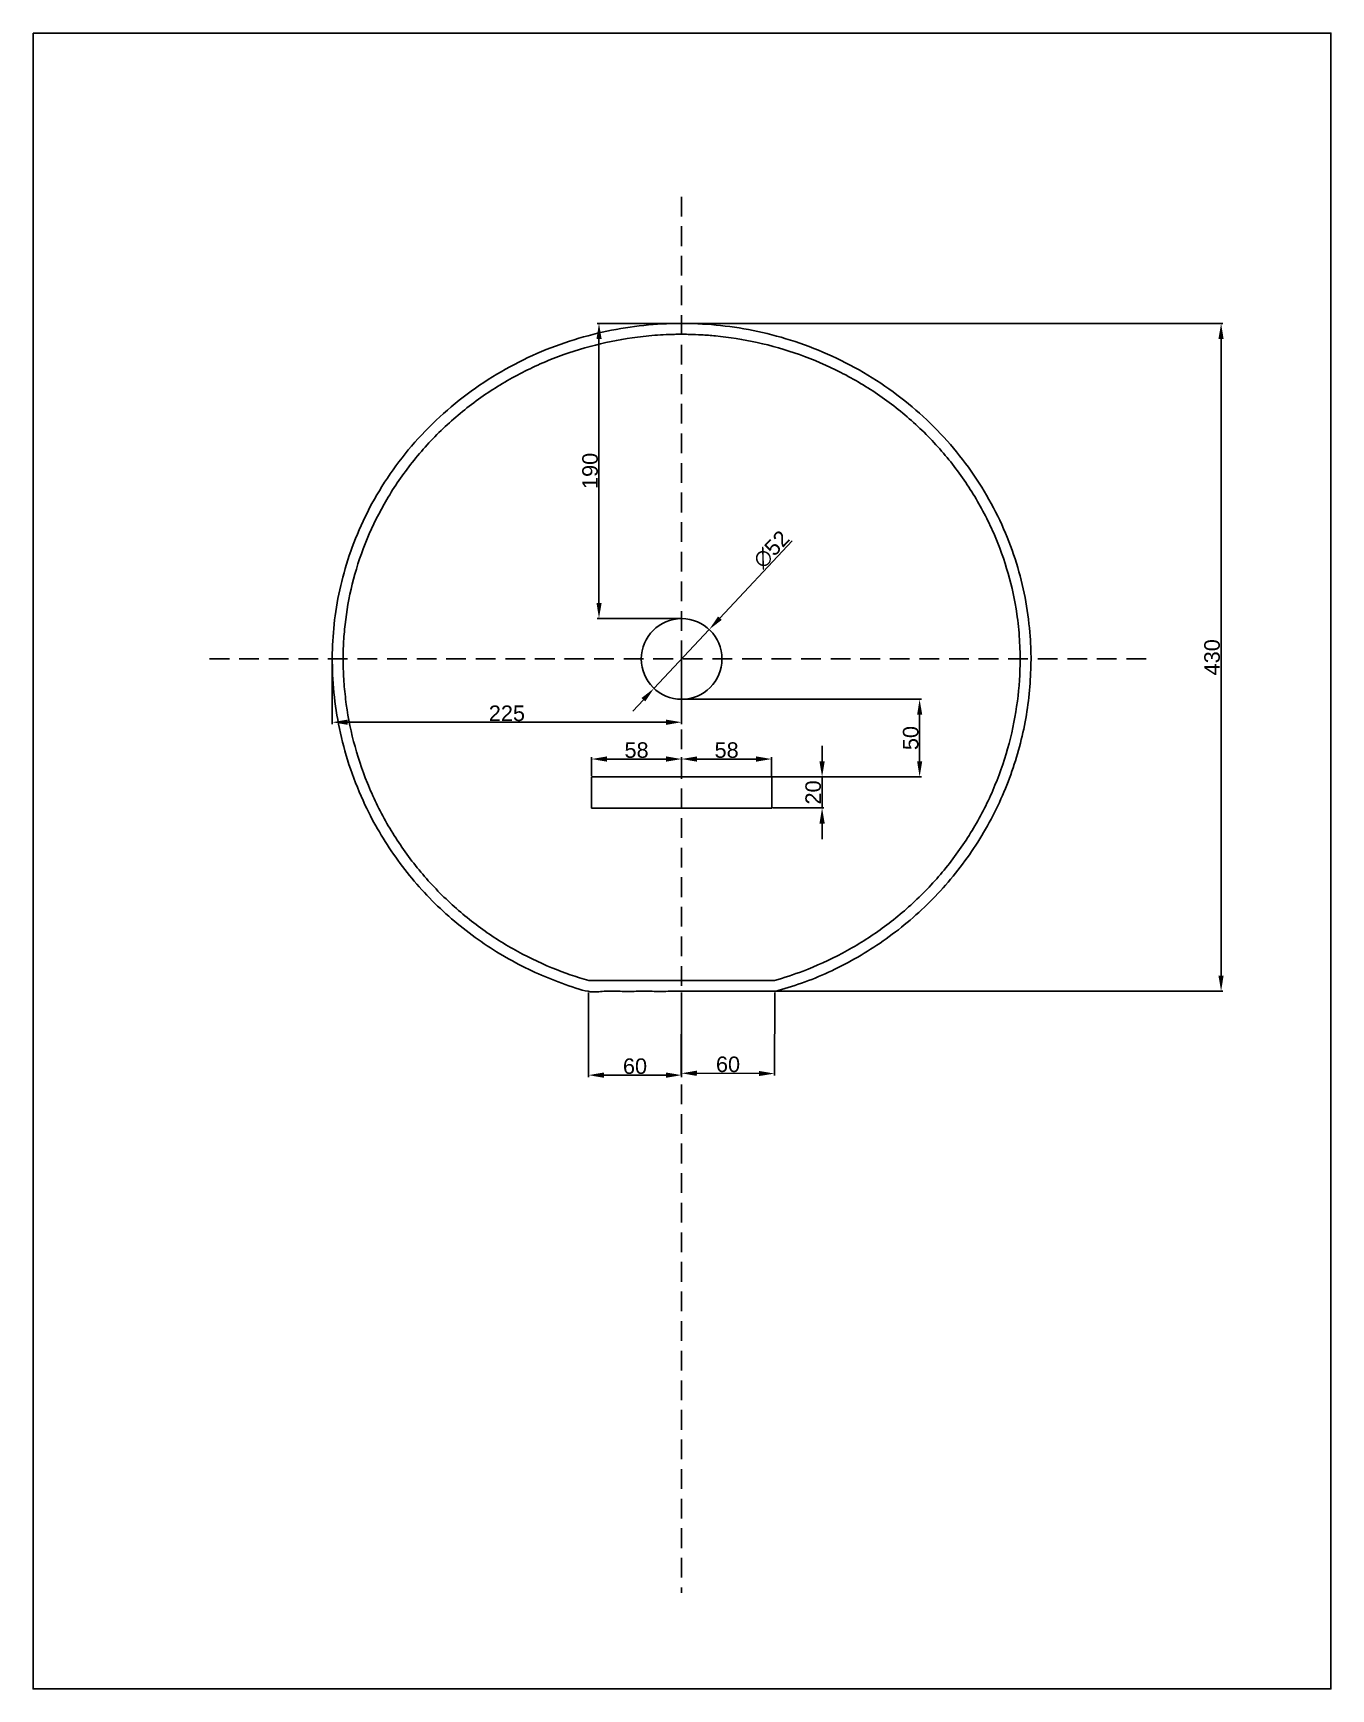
# Model space of a CAD drawing. Header units: millimetres. Extents: x 27070 to 27906, y 36273 to 37339.
import ezdxf

# ---------------------------------------------------------------- set-up
doc = ezdxf.new("R2010")
doc.units = ezdxf.units.MM
doc.linetypes.add('HIDDENX2', pattern=[19.05, 12.7, -6.35])
for name, color, linetype in [('box', 4, 'Continuous'), ('center', 1, 'HIDDENX2'), ('line', 3, 'Continuous')]:
    doc.layers.add(name, color=color, linetype=linetype)
doc.styles.get("Standard").update_dxf_attribs({"font": 'arial.ttf'})
doc.dimstyles.new('사본 ISO-25', dxfattribs={"dimtxt": 10, "dimasz": 10, "dimexe": 1.25, "dimexo": 0.625, "dimtad": 1, "dimtxsty": 'Standard', "dimcen": 2.5, "dimclrd": 1, "dimclre": 1, "dimclrt": 2, "dimadec": 0, "dimazin": 0, "dimtfac": 1, "dimtmove": 0, "dimatfit": 3, "dimfxl": 1, "dimtfillclr": 2, "dimarcsym": 0})

# ---------------------------------------------------------------- blocks, each defined once
blk = doc.blocks.new('*D1')
at = {"layer": 'Defpoints', "color": 0, "transparency": 16777216}
for p in [(27505.5, 36955.5), (27469.9, 36917.6)]:
    blk.add_point(p, dxfattribs=at)
at = {"layer": 'line', "color": 1, "linetype": 'Continuous', "lineweight": -2, "transparency": 16777216}
for p, q in [((27559, 37012.5), (27512.4, 36962.8)), ((27469.9, 36917.6), (27505.5, 36955.5)), ((27463.1, 36910.3), (27456.2, 36903))]:
    blk.add_line(p, q, dxfattribs=at)
at = {"layer": 'line', "color": 1, "transparency": 16777216}
for points in [[(27511.2, 36963.9), (27513.6, 36961.7), (27505.5, 36955.5)], [(27461.9, 36911.4), (27464.3, 36909.2), (27469.9, 36917.6)]]:
    blk.add_solid(points, dxfattribs=at)
at = {"layer": 'line', "color": 2, "transparency": 16777216, "insert": (27545.6, 37007), "char_height": 10, "attachment_point": 5, "rotation": 46.8104}
blk.add_mtext('∅52', dxfattribs=at)
blk = doc.blocks.new('*D2')
at = {"layer": 'Defpoints', "color": 0, "transparency": 16777216}
for p in [(27545.7, 36860.6), (27545.7, 36840.6), (27578.2, 36840.6)]:
    blk.add_point(p, dxfattribs=at)
at = {"layer": 'line', "color": 1, "linetype": 'Continuous', "lineweight": -2, "transparency": 16777216}
for p, q in [((27578.2, 36870.6), (27578.2, 36880.6)), ((27546.4, 36860.6), (27579.4, 36860.6)), ((27578.2, 36860.6), (27578.2, 36840.6)), ((27546.4, 36840.6), (27579.4, 36840.6)), ((27578.2, 36830.6), (27578.2, 36820.6))]:
    blk.add_line(p, q, dxfattribs=at)
at = {"layer": 'line', "color": 1, "transparency": 16777216}
for points in [[(27576.5, 36870.6), (27579.9, 36870.6), (27578.2, 36860.6)], [(27576.5, 36830.6), (27579.9, 36830.6), (27578.2, 36840.6)]]:
    blk.add_solid(points, dxfattribs=at)
at = {"layer": 'line', "color": 2, "transparency": 16777216, "insert": (27572.5, 36850.6), "char_height": 10, "attachment_point": 5, "rotation": 90}
blk.add_mtext('20', dxfattribs=at)
blk = doc.blocks.new('*D3')
at = {"layer": 'Defpoints', "color": 0, "transparency": 16777216}
for p in [(27434.5, 37152.6), (27487.7, 37152.6), (27487.7, 36962.6)]:
    blk.add_point(p, dxfattribs=at)
at = {"layer": 'line', "color": 1, "linetype": 'Continuous', "lineweight": -2, "transparency": 16777216}
for p, q in [((27487.1, 37152.6), (27433.3, 37152.6)), ((27434.5, 36972.6), (27434.5, 37142.6)), ((27487.1, 36962.6), (27433.3, 36962.6))]:
    blk.add_line(p, q, dxfattribs=at)
at = {"layer": 'line', "color": 1, "transparency": 16777216}
for points in [[(27432.9, 37142.6), (27436.2, 37142.6), (27434.5, 37152.6)], [(27432.9, 36972.6), (27436.2, 36972.6), (27434.5, 36962.6)]]:
    blk.add_solid(points, dxfattribs=at)
at = {"layer": 'line', "color": 2, "transparency": 16777216, "insert": (27428.8, 37057.6), "char_height": 10, "attachment_point": 5, "rotation": 90}
blk.add_mtext('190', dxfattribs=at)
blk = doc.blocks.new('*D4')
at = {"layer": 'Defpoints', "color": 0, "transparency": 16777216}
for p in [(27262.7, 36936.6), (27487.7, 36936.6), (27262.7, 36895.8)]:
    blk.add_point(p, dxfattribs=at)
at = {"layer": 'line', "color": 1, "linetype": 'Continuous', "lineweight": -2, "transparency": 16777216}
for p, q in [((27262.7, 36935.9), (27262.7, 36894.5)), ((27487.7, 36935.9), (27487.7, 36894.5)), ((27477.7, 36895.8), (27272.7, 36895.8))]:
    blk.add_line(p, q, dxfattribs=at)
at = {"layer": 'line', "color": 1, "transparency": 16777216}
for points in [[(27272.7, 36897.5), (27272.7, 36894.1), (27262.7, 36895.8)], [(27477.7, 36897.5), (27477.7, 36894.1), (27487.7, 36895.8)]]:
    blk.add_solid(points, dxfattribs=at)
at = {"layer": 'line', "color": 2, "transparency": 16777216, "insert": (27375.2, 36901.5), "char_height": 10, "attachment_point": 5}
blk.add_mtext('225', dxfattribs=at)
blk = doc.blocks.new('*D5')
at = {"layer": 'Defpoints', "color": 0, "transparency": 16777216}
for p in [(27487.7, 36722.6), (27547.7, 36722.4), (27547.6, 36669.6)]:
    blk.add_point(p, dxfattribs=at)
at = {"layer": 'line', "color": 1, "linetype": 'Continuous', "lineweight": -2, "transparency": 16777216}
for p, q in [((27487.7, 36721.9), (27487.5, 36668.6)), ((27547.7, 36721.7), (27547.5, 36668.4)), ((27497.6, 36669.8), (27537.6, 36669.7))]:
    blk.add_line(p, q, dxfattribs=at)
at = {"layer": 'line', "color": 1, "transparency": 16777216}
for points in [[(27497.6, 36671.5), (27497.5, 36668.1), (27487.6, 36669.8)], [(27537.6, 36671.3), (27537.5, 36668), (27547.6, 36669.6)]]:
    blk.add_solid(points, dxfattribs=at)
at = {"layer": 'line', "color": 2, "transparency": 16777216, "insert": (27517.6, 36675.5), "char_height": 10, "attachment_point": 5, "rotation": 359.8051}
blk.add_mtext('60', dxfattribs=at)
blk = doc.blocks.new('*D6')
at = {"layer": 'Defpoints', "color": 0, "transparency": 16777216}
for p in [(27487.7, 36910.6), (27487.7, 36860.6), (27641, 36860.6)]:
    blk.add_point(p, dxfattribs=at)
at = {"layer": 'line', "color": 1, "linetype": 'Continuous', "lineweight": -2, "transparency": 16777216}
for p, q in [((27488.4, 36910.6), (27642.3, 36910.6)), ((27641, 36900.6), (27641, 36870.6)), ((27488.4, 36860.6), (27642.3, 36860.6))]:
    blk.add_line(p, q, dxfattribs=at)
at = {"layer": 'line', "color": 1, "transparency": 16777216}
for points in [[(27639.4, 36900.6), (27642.7, 36900.6), (27641, 36910.6)], [(27639.4, 36870.6), (27642.7, 36870.6), (27641, 36860.6)]]:
    blk.add_solid(points, dxfattribs=at)
at = {"layer": 'line', "color": 2, "transparency": 16777216, "insert": (27635.3, 36885.6), "char_height": 10, "attachment_point": 5, "rotation": 90}
blk.add_mtext('50', dxfattribs=at)
blk = doc.blocks.new('*D7')
at = {"layer": 'Defpoints', "color": 0, "transparency": 16777216}
for p in [(27427.7, 36722.6), (27487.7, 36722.6), (27427.7, 36668.6)]:
    blk.add_point(p, dxfattribs=at)
at = {"layer": 'line', "color": 1, "linetype": 'Continuous', "lineweight": -2, "transparency": 16777216}
for p, q in [((27427.7, 36721.9), (27427.7, 36667.3)), ((27487.7, 36721.9), (27487.7, 36667.3)), ((27477.7, 36668.6), (27437.7, 36668.6))]:
    blk.add_line(p, q, dxfattribs=at)
at = {"layer": 'line', "color": 1, "transparency": 16777216}
for points in [[(27437.7, 36670.3), (27437.7, 36666.9), (27427.7, 36668.6)], [(27477.7, 36670.3), (27477.7, 36666.9), (27487.7, 36668.6)]]:
    blk.add_solid(points, dxfattribs=at)
at = {"layer": 'line', "color": 2, "transparency": 16777216, "insert": (27457.7, 36674.3), "char_height": 10, "attachment_point": 5}
blk.add_mtext('60', dxfattribs=at)
blk = doc.blocks.new('*D8')
at = {"layer": 'Defpoints', "color": 0, "transparency": 16777216}
for p in [(27545.7, 36872.1), (27487.7, 36860.6), (27545.7, 36860.6)]:
    blk.add_point(p, dxfattribs=at)
at = {"layer": 'line', "color": 1, "linetype": 'Continuous', "lineweight": -2, "transparency": 16777216}
for p, q in [((27487.7, 36861.2), (27487.7, 36873.4)), ((27497.7, 36872.1), (27535.7, 36872.1)), ((27545.7, 36861.2), (27545.7, 36873.4))]:
    blk.add_line(p, q, dxfattribs=at)
at = {"layer": 'line', "color": 1, "transparency": 16777216}
for points in [[(27497.7, 36873.8), (27497.7, 36870.4), (27487.7, 36872.1)], [(27535.7, 36873.8), (27535.7, 36870.4), (27545.7, 36872.1)]]:
    blk.add_solid(points, dxfattribs=at)
at = {"layer": 'line', "color": 2, "transparency": 16777216, "insert": (27516.7, 36877.8), "char_height": 10, "attachment_point": 5}
blk.add_mtext('58', dxfattribs=at)
blk = doc.blocks.new('*D9')
at = {"layer": 'Defpoints', "color": 0, "transparency": 16777216}
for p in [(27429.7, 36872.1), (27429.7, 36860.6), (27487.7, 36860.6)]:
    blk.add_point(p, dxfattribs=at)
at = {"layer": 'line', "color": 1, "linetype": 'Continuous', "lineweight": -2, "transparency": 16777216}
for p, q in [((27429.7, 36861.2), (27429.7, 36873.4)), ((27477.7, 36872.1), (27439.7, 36872.1)), ((27487.7, 36861.2), (27487.7, 36873.4))]:
    blk.add_line(p, q, dxfattribs=at)
at = {"layer": 'line', "color": 1, "transparency": 16777216}
for points in [[(27439.7, 36873.8), (27439.7, 36870.4), (27429.7, 36872.1)], [(27477.7, 36873.8), (27477.7, 36870.4), (27487.7, 36872.1)]]:
    blk.add_solid(points, dxfattribs=at)
at = {"layer": 'line', "color": 2, "transparency": 16777216, "insert": (27458.7, 36877.8), "char_height": 10, "attachment_point": 5}
blk.add_mtext('58', dxfattribs=at)
blk = doc.blocks.new('*D10')
at = {"layer": 'Defpoints', "color": 0, "transparency": 16777216}
for p in [(27487.7, 37152.6), (27487.7, 36722.6), (27835.2, 36722.6)]:
    blk.add_point(p, dxfattribs=at)
at = {"layer": 'line', "color": 1, "linetype": 'Continuous', "lineweight": -2, "transparency": 16777216}
for p, q in [((27488.4, 37152.6), (27836.4, 37152.6)), ((27835.2, 37142.6), (27835.2, 36732.6)), ((27488.4, 36722.6), (27836.4, 36722.6))]:
    blk.add_line(p, q, dxfattribs=at)
at = {"layer": 'line', "color": 1, "transparency": 16777216}
for points in [[(27833.5, 37142.6), (27836.8, 37142.6), (27835.2, 37152.6)], [(27833.5, 36732.6), (27836.8, 36732.6), (27835.2, 36722.6)]]:
    blk.add_solid(points, dxfattribs=at)
at = {"layer": 'line', "color": 2, "transparency": 16777216, "insert": (27829.4, 36937.6), "char_height": 10, "attachment_point": 5, "rotation": 90}
blk.add_mtext('430', dxfattribs=at)

msp = doc.modelspace()

# ---------------------------------------------------------------- linework, layer by layer
at = {"layer": 'box'}
msp.add_lwpolyline([(27070.028, 37339.444), (27905.913, 37339.444), (27905.913, 36273.478), (27070.028, 36273.478)], close=True, dxfattribs=at)
at = {"layer": 'center'}
for p, q in [((27487.73, 37234.105), (27487.73, 36335.303)), ((27183.728, 36936.554), (27791.733, 36936.554))]:
    msp.add_line(p, q, dxfattribs=at)
at = {"layer": 'line'}
msp.add_lwpolyline([(27429.73, 36840.554), (27545.73, 36840.554), (27545.73, 36860.554), (27429.73, 36860.554)], close=True, dxfattribs=at)
msp.add_circle((27487.73, 36936.554), 26, dxfattribs=at)
msp.add_rational_spline([(27547.73, 36722.35), (27712.73, 36767.446), (27712.73, 36936.554), (27712.73, 37152.554), (27487.73, 37152.554), (27262.73, 37152.554), (27262.73, 36936.554), (27262.73, 36768.046), (27426.989, 36722.554), (27487.359, 36722.554), (27547.73, 36722.554)], [1, 0.795822425754, 1, 0.707106781187, 1, 0.707106781187, 1, 0.796399111477, 0.998849886174, 1, 1], degree=2, knots=[0, 0, 0, 1.30086353, 1.30086353, 2.87165986, 2.87165986, 4.44245618, 4.44245618, 5.73964551, 5.73964551, 6.73964551, 6.73964551, 6.73964551], dxfattribs=at)
for points, knots in [([(27547.513, 36729.554), (27553.656, 36731.284), (27559.813, 36733.306), (27574.472, 36738.87), (27582.95, 36742.697), (27599.557, 36751.545), (27607.686, 36756.566), (27623.343, 36767.752), (27630.871, 36773.916), (27645.088, 36787.269), (27651.776, 36794.458), (27664.112, 36809.679), (27669.758, 36817.711), (27679.863, 36834.389), (27684.321, 36843.035), (27691.972, 36860.686), (27695.165, 36869.691), (27700.279, 36887.803), (27702.2, 36896.909), (27704.83, 36914.986), (27705.539, 36923.955), (27705.71, 36933.51), (27705.719, 36934.263), (27705.73, 36935.695), (27705.731, 36936.385), (27705.727, 36938.356), (27705.71, 36939.695), (27705.62, 36943.727), (27705.505, 36946.435), (27704.99, 36954.609), (27704.418, 36960.127), (27702.344, 36974.254), (27700.503, 36982.925), (27695.566, 37000.263), (27692.469, 37008.93), (27684.986, 37026.013), (27680.6, 37034.43), (27670.576, 37050.752), (27664.938, 37058.658), (27652.522, 37073.711), (27645.746, 37080.857), (27631.235, 37094.176), (27623.503, 37100.349), (27607.317, 37111.562), (27598.865, 37116.602), (27581.507, 37125.463), (27572.602, 37129.284), (27554.61, 37135.688), (27545.523, 37138.273), (27527.418, 37142.254), (27518.4, 37143.652), (27506.466, 37144.802), (27503.426, 37145.032), (27497.947, 37145.338), (27495.501, 37145.435), (27491.562, 37145.527), (27490.06, 37145.547), (27487.369, 37145.557), (27486.175, 37145.552), (27483.776, 37145.523), (27482.572, 37145.499), (27478.95, 37145.398), (27476.521, 37145.291), (27469.194, 37144.85), (27464.257, 37144.395), (27450.327, 37142.637), (27441.252, 37140.947), (27423.093, 37136.359), (27414.009, 37133.459), (27396.091, 37126.418), (27387.258, 37122.275), (27370.114, 37112.781), (27361.805, 37107.429), (27345.973, 37095.622), (27338.451, 37089.169), (27324.419, 37075.333), (27317.91, 37067.953), (27306.072, 37052.491), (27300.743, 37044.41), (27291.36, 37027.805), (27287.305, 37019.281), (27280.488, 37002.048), (27277.725, 36993.34), (27273.442, 36975.98), (27271.922, 36967.329), (27270.735, 36956.71), (27270.535, 36954.619), (27270.036, 36948.372), (27269.836, 36944.245), (27269.745, 36939.19), (27269.735, 36938.218), (27269.731, 36937.041), (27269.73, 36936.832), (27269.73, 36936.498), (27269.73, 36936.361), (27269.731, 36936.094), (27269.731, 36935.96), (27269.733, 36935.558), (27269.734, 36935.291), (27269.74, 36934.487), (27269.746, 36933.95), (27269.769, 36932.339), (27269.794, 36931.262), (27269.891, 36928.025), (27269.989, 36925.857), (27270.385, 36919.329), (27270.785, 36914.945), (27272.434, 36901.573), (27274.132, 36892.521), (27278.782, 36874.472), (27281.733, 36865.476), (27288.894, 36847.793), (27293.104, 36839.107), (27302.72, 36822.295), (27308.125, 36814.171), (27320.001, 36798.718), (27326.47, 36791.388), (27340.283, 36777.713), (27347.626, 36771.367), (27362.957, 36759.79), (27370.944, 36754.558), (27387.314, 36745.27), (27395.698, 36741.215), (27412.051, 36734.513), (27420.01, 36731.789), (27427.948, 36729.554)], [0.00832016, 0.00832016, 0.00832016, 0.00832016, 0.1024716, 0.1024716, 0.23352537, 0.23352537, 0.36457914, 0.36457914, 0.49563291, 0.49563291, 0.62668667, 0.62668667, 0.75774044, 0.75774044, 0.88879421, 0.88879421, 1.01984798, 1.01984798, 1.15090174, 1.15090174, 1.28195551, 1.28195551, 1.29318537, 1.29318537, 1.30335469, 1.30335469, 1.32462878, 1.32462878, 1.36717696, 1.36717696, 1.45227333, 1.45227333, 1.58332069, 1.58332069, 1.71436805, 1.71436805, 1.84541541, 1.84541541, 1.97646278, 1.97646278, 2.10751014, 2.10751014, 2.2385575, 2.2385575, 2.36960486, 2.36960486, 2.50065222, 2.50065222, 2.63169958, 2.63169958, 2.76274694, 2.76274694, 2.80787132, 2.80787132, 2.84462362, 2.84462362, 2.86741969, 2.86741969, 2.8856413, 2.8856413, 2.90386292, 2.90386292, 2.94030614, 2.94030614, 3.01319259, 3.01319259, 3.14449869, 3.14449869, 3.27580479, 3.27580479, 3.40711089, 3.40711089, 3.53841699, 3.53841699, 3.66972309, 3.66972309, 3.80102919, 3.80102919, 3.93233529, 3.93233529, 4.06364139, 4.06364139, 4.19494748, 4.19494748, 4.32625358, 4.32625358, 4.35860694, 4.35860694, 4.42331365, 4.42331365, 4.43875896, 4.43875896, 4.44208735, 4.44208735, 4.4440889, 4.4440889, 4.44609046, 4.44609046, 4.45009356, 4.45009356, 4.45809977, 4.45809977, 4.47411218, 4.47411218, 4.50613701, 4.50613701, 4.57018666, 4.57018666, 4.70058225, 4.70058225, 4.83097785, 4.83097785, 4.96137344, 4.96137344, 5.09176904, 5.09176904, 5.22216463, 5.22216463, 5.35256023, 5.35256023, 5.48295582, 5.48295582, 5.61335142, 5.61335142, 5.73499955, 5.73499955, 5.73499955, 5.73499955]), ([(27427.948, 36729.554), (27444.519, 36729.554), (27461.076, 36729.554), (27500.925, 36729.554), (27524.211, 36729.554), (27547.513, 36729.554)], [5.747579101, 5.747579101, 5.747579101, 5.747579101, 6.15887249, 6.15887249, 6.737846876, 6.737846876, 6.737846876, 6.737846876])]:
    msp.add_open_spline(points, degree=3, knots=knots, dxfattribs=at)

# ---------------------------------------------------------------- dimensions: what is measured, and where the dimension line sits
for base, p1, p2, picture, middle in [((27434.529, 37152.554), (27487.73, 36962.554), (27487.73, 37152.554), '*D3', (27428.798, 37057.554)), ((27641.047, 36860.554), (27487.73, 36910.554), (27487.73, 36860.554), '*D6', (27635.316, 36885.554)), ((27578.196, 36840.554), (27545.73, 36860.554), (27545.73, 36840.554), '*D2', (27572.465, 36850.554))]:
    dim = msp.add_linear_dim(base=base, p1=p1, p2=p2, angle=90, dimstyle='사본 ISO-25', dxfattribs=at)
    dim.commit()
    dim.dimension.update_dxf_attribs({"geometry": picture, "text_midpoint": middle})
for p1, p2, distance, picture, middle in [((27487.73, 37152.554), (27487.73, 36722.554), 347.424, '*D10', (27829.42, 36937.554)), ((27487.73, 36722.554), (27547.73, 36722.35), -52.72, '*D5', (27517.571, 36675.463))]:
    dim = msp.add_aligned_dim(p1=p1, p2=p2, distance=distance, dimstyle='사본 ISO-25', dxfattribs=at)
    dim.commit()
    dim.dimension.update_dxf_attribs({"geometry": picture, "text_midpoint": middle})
dim = msp.add_diameter_dim_2p(p1=(27469.936, 36917.598), p2=(27505.525, 36955.511), dimstyle='사본 ISO-25', dxfattribs=at)
dim.commit()
dim.dimension.update_dxf_attribs({"geometry": '*D1', "text_midpoint": (27549.973, 37002.86), "dimtype": 163})
for base, p1, p2, picture, middle in [((27262.73, 36895.799), (27487.73, 36936.554), (27262.73, 36936.554), '*D4', (27375.23, 36901.529)), ((27429.73, 36872.109), (27487.73, 36860.554), (27429.73, 36860.554), '*D9', (27458.73, 36877.84)), ((27545.73, 36872.109), (27487.73, 36860.554), (27545.73, 36860.554), '*D8', (27516.73, 36877.84)), ((27427.73, 36668.584), (27487.73, 36722.554), (27427.73, 36722.554), '*D7', (27457.73, 36674.315))]:
    dim = msp.add_linear_dim(base=base, p1=p1, p2=p2, dimstyle='사본 ISO-25', dxfattribs=at)
    dim.commit()
    dim.dimension.update_dxf_attribs({"geometry": picture, "text_midpoint": middle})

doc.saveas('drawing.dxf')
